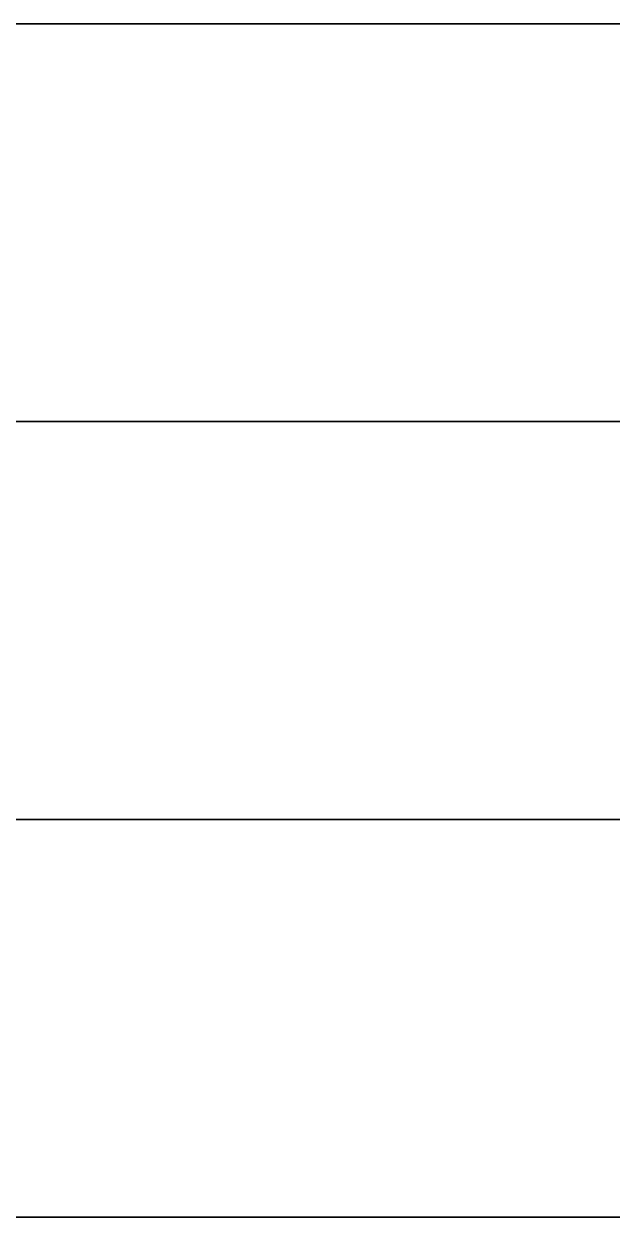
# Model space of a CAD drawing. Header units: metres. Extents: x 350990 to 353010, y 7455300 to 7456700.
# Drawn here: x 351326.7 to 351474.7, y 7455600 to 7455900 of the extents above; entities that cross this region are included whole.
import ezdxf

# ---------------------------------------------------------------- set-up
doc = ezdxf.new("R2010")
doc.units = ezdxf.units.M

msp = doc.modelspace()

# ---------------------------------------------------------------- linework, layer by layer
at = {"layer": 'BOC_M100N'}
msp.add_polyline3d([(351320, 7455900, 1244.158), (351330, 7455900, 1245.421), (351340, 7455900, 1246.59), (351350, 7455900, 1247.665), (351360, 7455900, 1248.656), (351370, 7455900, 1249.581), (351380, 7455900, 1250.466), (351390, 7455900, 1251.338), (351400, 7455900, 1252.227), (351410, 7455900, 1253.159), (351420, 7455900, 1254.155), (351430, 7455900, 1255.23), (351440, 7455900, 1256.39), (351450, 7455900, 1257.63), (351460, 7455900, 1258.939), (351470, 7455900, 1260.298), (351480, 7455900, 1261.681)], dxfattribs=at)
at = {"layer": 'BOC_M200N'}
msp.add_polyline3d([(351320, 7455800, 1240.127), (351330, 7455800, 1242.574), (351340, 7455800, 1245.155), (351350, 7455800, 1247.819), (351360, 7455800, 1250.513), (351370, 7455800, 1253.18), (351380, 7455800, 1255.768), (351390, 7455800, 1258.229), (351400, 7455800, 1260.524), (351410, 7455800, 1262.627), (351420, 7455800, 1264.522), (351430, 7455800, 1266.206), (351440, 7455800, 1267.69), (351450, 7455800, 1268.996), (351460, 7455800, 1270.153), (351470, 7455800, 1271.199), (351480, 7455800, 1272.173)], dxfattribs=at)
at = {"layer": 'BOC_M300N'}
msp.add_polyline3d([(351320, 7455700, 1242.625), (351330, 7455700, 1243.59), (351340, 7455700, 1244.516), (351350, 7455700, 1245.436), (351360, 7455700, 1246.386), (351370, 7455700, 1247.4), (351380, 7455700, 1248.505), (351390, 7455700, 1249.723), (351400, 7455700, 1251.065), (351410, 7455700, 1252.532), (351420, 7455700, 1254.114), (351430, 7455700, 1255.794), (351440, 7455700, 1257.544), (351450, 7455700, 1259.331), (351460, 7455700, 1261.12), (351470, 7455700, 1262.873), (351480, 7455700, 1264.559)], dxfattribs=at)
at = {"layer": 'BOC_M400N'}
msp.add_polyline3d([(351320, 7455600, 1232.943), (351330, 7455600, 1235.64), (351340, 7455600, 1238.47), (351350, 7455600, 1241.375), (351360, 7455600, 1244.297), (351370, 7455600, 1247.184), (351380, 7455600, 1249.989), (351390, 7455600, 1252.674), (351400, 7455600, 1255.21), (351410, 7455600, 1257.578), (351420, 7455600, 1259.768), (351430, 7455600, 1261.781), (351440, 7455600, 1263.62), (351450, 7455600, 1265.293), (351460, 7455600, 1266.811), (351470, 7455600, 1268.182), (351480, 7455600, 1269.412)], dxfattribs=at)
at = {"layer": 'BOLC_M100N'}
msp.add_polyline3d([(351320, 7455900, 1194.962), (351330, 7455900, 1194.99), (351340, 7455900, 1195.548), (351350, 7455900, 1196.635), (351360, 7455900, 1198.226), (351370, 7455900, 1200.284), (351380, 7455900, 1202.757), (351390, 7455900, 1205.587), (351400, 7455900, 1208.717), (351410, 7455900, 1212.086), (351420, 7455900, 1215.638), (351430, 7455900, 1219.315), (351440, 7455900, 1223.058), (351450, 7455900, 1226.806), (351460, 7455900, 1230.49), (351470, 7455900, 1234.042), (351480, 7455900, 1237.392)], dxfattribs=at)
at = {"layer": 'BOLC_M200N'}
msp.add_polyline3d([(351320, 7455800, 1210.452), (351330, 7455800, 1211.728), (351340, 7455800, 1213.306), (351350, 7455800, 1215.135), (351360, 7455800, 1217.156), (351370, 7455800, 1219.304), (351380, 7455800, 1221.516), (351390, 7455800, 1223.736), (351400, 7455800, 1225.917), (351410, 7455800, 1228.021), (351420, 7455800, 1230.022), (351430, 7455800, 1231.903), (351440, 7455800, 1233.651), (351450, 7455800, 1235.258), (351460, 7455800, 1236.716), (351470, 7455800, 1238.02), (351480, 7455800, 1239.166)], dxfattribs=at)
at = {"layer": 'BOLC_M300N'}
msp.add_polyline3d([(351320, 7455700, 1229.947), (351330, 7455700, 1231.471), (351340, 7455700, 1232.936), (351350, 7455700, 1234.273), (351360, 7455700, 1235.42), (351370, 7455700, 1236.319), (351380, 7455700, 1236.925), (351390, 7455700, 1237.209), (351400, 7455700, 1237.158), (351410, 7455700, 1236.78), (351420, 7455700, 1236.097), (351430, 7455700, 1235.151), (351440, 7455700, 1233.993), (351450, 7455700, 1232.682), (351460, 7455700, 1231.283), (351470, 7455700, 1229.861), (351480, 7455700, 1228.476)], dxfattribs=at)
at = {"layer": 'BOLC_M400N'}
msp.add_polyline3d([(351320, 7455600, 1218.241), (351330, 7455600, 1220.36), (351340, 7455600, 1222.262), (351350, 7455600, 1223.881), (351360, 7455600, 1225.166), (351370, 7455600, 1226.081), (351380, 7455600, 1226.605), (351390, 7455600, 1226.737), (351400, 7455600, 1226.494), (351410, 7455600, 1225.911), (351420, 7455600, 1225.036), (351430, 7455600, 1223.932), (351440, 7455600, 1222.672), (351450, 7455600, 1221.331), (351460, 7455600, 1219.985), (351470, 7455600, 1218.708), (351480, 7455600, 1217.563)], dxfattribs=at)
at = {"layer": 'BOX_M100N'}
msp.add_polyline3d([(351320, 7455900, 1181.141), (351330, 7455900, 1181.56), (351340, 7455900, 1182.097), (351350, 7455900, 1182.78), (351360, 7455900, 1183.642), (351370, 7455900, 1184.718), (351380, 7455900, 1186.04), (351390, 7455900, 1187.637), (351400, 7455900, 1189.53), (351410, 7455900, 1191.734), (351420, 7455900, 1194.247), (351430, 7455900, 1197.053), (351440, 7455900, 1200.113), (351450, 7455900, 1203.366), (351460, 7455900, 1206.731), (351470, 7455900, 1210.111), (351480, 7455900, 1213.4)], dxfattribs=at)
at = {"layer": 'BOX_M200N'}
msp.add_polyline3d([(351320, 7455800, 1204.057), (351330, 7455800, 1205.728), (351340, 7455800, 1207.306), (351350, 7455800, 1209.135), (351360, 7455800, 1211.156), (351370, 7455800, 1213.304), (351380, 7455800, 1214.531), (351390, 7455800, 1214.802), (351400, 7455800, 1214.744), (351410, 7455800, 1214.448), (351420, 7455800, 1214.011), (351430, 7455800, 1213.533), (351440, 7455800, 1213.104), (351450, 7455800, 1212.797), (351460, 7455800, 1212.663), (351470, 7455800, 1212.733), (351480, 7455800, 1213.016)], dxfattribs=at)
at = {"layer": 'BOX_M300N'}
msp.add_polyline3d([(351320, 7455700, 1223.947), (351330, 7455700, 1225.471), (351340, 7455700, 1226.936), (351350, 7455700, 1228.273), (351360, 7455700, 1229.42), (351370, 7455700, 1230.319), (351380, 7455700, 1230.925), (351390, 7455700, 1231.209), (351400, 7455700, 1231.158), (351410, 7455700, 1228.874), (351420, 7455700, 1224.319), (351430, 7455700, 1219.446), (351440, 7455700, 1214.474), (351450, 7455700, 1209.613), (351460, 7455700, 1205.05), (351470, 7455700, 1200.945), (351480, 7455700, 1197.418)], dxfattribs=at)
at = {"layer": 'BOX_M400N'}
msp.add_polyline3d([(351320, 7455600, 1186.627), (351330, 7455600, 1190.061), (351340, 7455600, 1192.996), (351350, 7455600, 1195.287), (351360, 7455600, 1196.835), (351370, 7455600, 1197.592), (351380, 7455600, 1197.561), (351390, 7455600, 1196.799), (351400, 7455600, 1195.411), (351410, 7455600, 1193.542), (351420, 7455600, 1191.368), (351430, 7455600, 1189.08), (351440, 7455600, 1186.874), (351450, 7455600, 1184.933), (351460, 7455600, 1183.417), (351470, 7455600, 1182.45), (351480, 7455600, 1182.115)], dxfattribs=at)
at = {"layer": 'PHY_M100N'}
msp.add_polyline3d([(351476.231, 7455900, 850), (351470, 7455900, 847.273), (351460, 7455900, 840.749), (351459.17, 7455900, 840), (351450, 7455900, 831.712), (351448.477, 7455900, 830), (351440, 7455900, 820.512), (351439.501, 7455900, 820), (351431.567, 7455900, 810), (351430, 7455900, 808.083), (351423.492, 7455900, 800), (351420, 7455900, 795.766), (351413.213, 7455900, 790), (351410, 7455900, 786.468), (351405.617, 7455900, 790), (351408.293, 7455900, 800), (351410, 7455900, 807.592), (351410.595, 7455900, 810), (351412.725, 7455900, 820), (351414.726, 7455900, 830), (351416.803, 7455900, 840), (351419.182, 7455900, 850), (351420, 7455900, 852.915), (351421.962, 7455900, 860), (351425.312, 7455900, 870), (351429.492, 7455900, 880), (351430, 7455900, 881.024), (351433.899, 7455900, 890), (351438.942, 7455900, 900), (351440, 7455900, 901.876), (351443.845, 7455900, 910), (351448.943, 7455900, 920), (351450, 7455900, 921.979), (351453.649, 7455900, 930), (351458.273, 7455900, 940), (351460, 7455900, 943.762), (351462.554, 7455900, 950), (351466.545, 7455900, 960), (351470, 7455900, 969.101), (351470.323, 7455900, 970), (351473.704, 7455900, 980), (351476.842, 7455900, 990)], dxfattribs=at)
at = {"layer": 'PHY_M200N'}
msp.add_polyline3d([(351480, 7455800, 801.937), (351470, 7455800, 800.653), (351467.836, 7455800, 800), (351460, 7455800, 797.626), (351450, 7455800, 792.199), (351447.176, 7455800, 790), (351440, 7455800, 784.392), (351435.4, 7455800, 780), (351430, 7455800, 774.865), (351422.697, 7455800, 780), (351423.782, 7455800, 790), (351425.445, 7455800, 800), (351427.379, 7455800, 810), (351429.716, 7455800, 820), (351430, 7455800, 821.015), (351432.638, 7455800, 830), (351436.122, 7455800, 840), (351440, 7455800, 849.507), (351440.199, 7455800, 850), (351444.702, 7455800, 860), (351449.607, 7455800, 870), (351450, 7455800, 870.754), (351454.499, 7455800, 880), (351459.439, 7455800, 890), (351460, 7455800, 891.136), (351464.033, 7455800, 900), (351468.391, 7455800, 910), (351470, 7455800, 913.924), (351472.336, 7455800, 920), (351475.854, 7455800, 930)], dxfattribs=at)
at = {"layer": 'PHY_M300N'}
msp.add_polyline3d([(351480, 7455700, 788.082), (351470, 7455700, 787.923), (351460, 7455700, 786.097), (351450, 7455700, 782.966), (351442.095, 7455700, 780), (351440, 7455700, 779.167), (351430, 7455700, 775.312), (351421.343, 7455700, 780), (351423.94, 7455700, 790), (351428.12, 7455700, 800), (351430, 7455700, 803.538), (351433.866, 7455700, 810), (351440, 7455700, 818.533), (351441.138, 7455700, 820), (351449.888, 7455700, 830), (351450, 7455700, 830.117), (351459.453, 7455700, 840), (351460, 7455700, 840.549), (351468.967, 7455700, 850), (351470, 7455700, 851.09), (351477.84, 7455700, 860)], dxfattribs=at)
at = {"layer": 'PHY_M400N'}
msp.add_polyline3d([(351478.771, 7455600, 740), (351471.546, 7455600, 730), (351470, 7455600, 727.669), (351464.431, 7455600, 720), (351460, 7455600, 713.271), (351457.137, 7455600, 710), (351450, 7455600, 701.033), (351448.381, 7455600, 700), (351440, 7455600, 694.225), (351430, 7455600, 696.873), (351428.345, 7455600, 700), (351423.709, 7455600, 710), (351420, 7455600, 718.128), (351419.217, 7455600, 720), (351415.61, 7455600, 730), (351412.764, 7455600, 740), (351411.011, 7455600, 750), (351410.7, 7455600, 760), (351412.184, 7455600, 770), (351415.802, 7455600, 780), (351420, 7455600, 787.032), (351422.325, 7455600, 790), (351430, 7455600, 797.118), (351434.116, 7455600, 800), (351440, 7455600, 803.361), (351450, 7455600, 807.894), (351455.496, 7455600, 810), (351460, 7455600, 811.561), (351470, 7455600, 814.869), (351480, 7455600, 818.504)], dxfattribs=at)
at = {"layer": 'PRO_M100N'}
for points in [[(351480, 7455900, 290.011), (351470, 7455900, 290.011), (351460, 7455900, 290.011), (351450, 7455900, 290.011), (351440, 7455900, 290.011), (351430, 7455900, 290.011), (351420, 7455900, 290.011), (351410, 7455900, 290.011), (351400, 7455900, 290.011), (351390, 7455900, 290.011), (351380, 7455900, 290.012), (351370, 7455900, 290.012), (351360, 7455900, 290.012), (351350, 7455900, 290.012), (351340, 7455900, 290.012), (351330, 7455900, 290.012), (351320, 7455900, 290.012)], [(351322.785, 7455900, 1250), (351330, 7455900, 1250.425), (351340, 7455900, 1251.141), (351350, 7455900, 1251.985), (351360, 7455900, 1252.956), (351370, 7455900, 1254.052), (351380, 7455900, 1255.268), (351390, 7455900, 1256.599), (351400, 7455900, 1258.038), (351410, 7455900, 1259.577), (351412.595, 7455900, 1260), (351420, 7455900, 1261.206), (351430, 7455900, 1262.914), (351440, 7455900, 1264.689), (351450, 7455900, 1266.519), (351460, 7455900, 1268.389), (351468.494, 7455900, 1270), (351470, 7455900, 1270.286), (351480, 7455900, 1272.194)]]:
    msp.add_polyline3d(points, dxfattribs=at)
at = {"layer": 'PRO_M200N'}
for points in [[(351480, 7455800, 290.011), (351470, 7455800, 290.011), (351460, 7455800, 290.011), (351450, 7455800, 290.011), (351440, 7455800, 290.011), (351430, 7455800, 290.011), (351420, 7455800, 290.011), (351410, 7455800, 290.011), (351400, 7455800, 290.011), (351390, 7455800, 290.011), (351380, 7455800, 290.011), (351370, 7455800, 290.012), (351360, 7455800, 290.012), (351350, 7455800, 290.012), (351340, 7455800, 290.012), (351330, 7455800, 290.012), (351320, 7455800, 290.012)], [(351320, 7455800, 1255.098), (351330, 7455800, 1256.383), (351340, 7455800, 1257.707), (351350, 7455800, 1259.066), (351356.708, 7455800, 1260), (351360, 7455800, 1260.458), (351370, 7455800, 1261.882), (351380, 7455800, 1263.333), (351390, 7455800, 1264.81), (351400, 7455800, 1266.311), (351410, 7455800, 1267.831), (351420, 7455800, 1269.368), (351424.073, 7455800, 1270), (351430, 7455800, 1270.919), (351440, 7455800, 1272.48), (351450, 7455800, 1274.047), (351460, 7455800, 1275.616), (351470, 7455800, 1277.183), (351480, 7455800, 1278.742)]]:
    msp.add_polyline3d(points, dxfattribs=at)
at = {"layer": 'PRO_M300N'}
for points in [[(351480, 7455700, 290.012), (351470, 7455700, 290.012), (351460, 7455700, 290.012), (351450, 7455700, 290.012), (351440, 7455700, 290.012), (351430, 7455700, 290.012), (351420, 7455700, 290.012), (351410, 7455700, 290.012), (351400, 7455700, 290.012), (351390, 7455700, 290.012), (351380, 7455700, 290.012), (351370, 7455700, 290.012), (351360, 7455700, 290.012), (351350, 7455700, 290.012), (351340, 7455700, 290.012), (351330, 7455700, 290.013), (351320, 7455700, 290.013)], [(351320, 7455700, 1254.667), (351330, 7455700, 1255.917), (351340, 7455700, 1257.163), (351350, 7455700, 1258.403), (351360, 7455700, 1259.634), (351362.996, 7455700, 1260), (351370, 7455700, 1260.856), (351380, 7455700, 1262.067), (351390, 7455700, 1263.267), (351400, 7455700, 1264.456), (351410, 7455700, 1265.635), (351420, 7455700, 1266.806), (351430, 7455700, 1267.969), (351440, 7455700, 1269.128), (351447.542, 7455700, 1270), (351450, 7455700, 1270.284), (351460, 7455700, 1271.44), (351470, 7455700, 1272.598), (351480, 7455700, 1273.761)]]:
    msp.add_polyline3d(points, dxfattribs=at)
at = {"layer": 'PRO_M400N'}
for points in [[(351480, 7455600, 290.013), (351470, 7455600, 290.013), (351460, 7455600, 290.013), (351450, 7455600, 290.013), (351440, 7455600, 290.013), (351430, 7455600, 290.013), (351420, 7455600, 290.013), (351410, 7455600, 290.013), (351400, 7455600, 290.013), (351390, 7455600, 290.013), (351380, 7455600, 290.013), (351370, 7455600, 290.013), (351360, 7455600, 290.013), (351350, 7455600, 290.013), (351340, 7455600, 290.013), (351330, 7455600, 290.014), (351320, 7455600, 290.014)], [(351320, 7455600, 1222.476), (351330, 7455600, 1229.53), (351330.521, 7455600, 1230), (351340, 7455600, 1239.27), (351340.609, 7455600, 1240), (351350, 7455600, 1249.951), (351350.196, 7455600, 1250), (351360, 7455600, 1252.01), (351370, 7455600, 1254.054), (351380, 7455600, 1256.076), (351390, 7455600, 1258.059), (351400, 7455600, 1259.986), (351400.078, 7455600, 1260), (351410, 7455600, 1261.842), (351420, 7455600, 1263.614), (351430, 7455600, 1265.29), (351440, 7455600, 1266.859), (351450, 7455600, 1268.312), (351460, 7455600, 1269.642), (351462.979, 7455600, 1270), (351470, 7455600, 1270.844), (351480, 7455600, 1271.915)]]:
    msp.add_polyline3d(points, dxfattribs=at)
at = {"layer": 'TOH_M100N'}
msp.add_polyline3d([(351320, 7455900, 1155.195), (351330, 7455900, 1154.726), (351340, 7455900, 1154.086), (351350, 7455900, 1153.388), (351360, 7455900, 1152.753), (351370, 7455900, 1152.312), (351380, 7455900, 1152.187), (351390, 7455900, 1152.495), (351400, 7455900, 1153.334), (351410, 7455900, 1154.779), (351420, 7455900, 1156.87), (351430, 7455900, 1159.606), (351440, 7455900, 1162.93), (351450, 7455900, 1166.733), (351460, 7455900, 1170.85), (351470, 7455900, 1175.077), (351480, 7455900, 1179.186)], dxfattribs=at)
at = {"layer": 'TOH_M200N'}
msp.add_polyline3d([(351320, 7455800, 1177.704), (351330, 7455800, 1179.456), (351340, 7455800, 1180.607), (351350, 7455800, 1181.541), (351360, 7455800, 1182.255), (351370, 7455800, 1182.759), (351380, 7455800, 1182.093), (351390, 7455800, 1180.317), (351400, 7455800, 1178.163), (351410, 7455800, 1175.823), (351420, 7455800, 1173.49), (351430, 7455800, 1171.34), (351440, 7455800, 1169.518), (351450, 7455800, 1168.123), (351460, 7455800, 1167.205), (351470, 7455800, 1166.762), (351480, 7455800, 1166.755)], dxfattribs=at)
at = {"layer": 'TOH_M300N'}
msp.add_polyline3d([(351320, 7455700, 1172.343), (351330, 7455700, 1174.582), (351340, 7455700, 1177.077), (351350, 7455700, 1179.705), (351360, 7455700, 1182.334), (351370, 7455700, 1184.824), (351380, 7455700, 1187.05), (351390, 7455700, 1188.898), (351400, 7455700, 1190.285), (351410, 7455700, 1189.251), (351420, 7455700, 1185.712), (351430, 7455700, 1181.589), (351440, 7455700, 1177.087), (351450, 7455700, 1172.41), (351460, 7455700, 1167.753), (351470, 7455700, 1163.287), (351480, 7455700, 1159.154)], dxfattribs=at)
at = {"layer": 'TOH_M400N'}
msp.add_polyline3d([(351320, 7455600, 1128.907), (351330, 7455600, 1134.461), (351340, 7455600, 1140.219), (351350, 7455600, 1145.873), (351360, 7455600, 1151.131), (351370, 7455600, 1155.736), (351380, 7455600, 1159.483), (351390, 7455600, 1162.23), (351400, 7455600, 1163.911), (351410, 7455600, 1164.531), (351420, 7455600, 1164.173), (351430, 7455600, 1162.98), (351440, 7455600, 1161.149), (351450, 7455600, 1158.911), (351460, 7455600, 1156.511), (351470, 7455600, 1154.191), (351480, 7455600, 1152.172)], dxfattribs=at)
at = {"layer": 'TOPO_M100N'}
msp.add_polyline3d([(351320, 7455900, 1249.836), (351330, 7455900, 1250.425), (351340, 7455900, 1251.141), (351350, 7455900, 1251.985), (351360, 7455900, 1252.956), (351370, 7455900, 1254.052), (351380, 7455900, 1255.268), (351390, 7455900, 1256.599), (351400, 7455900, 1258.038), (351410, 7455900, 1259.577), (351420, 7455900, 1261.206), (351430, 7455900, 1262.914), (351440, 7455900, 1264.689), (351450, 7455900, 1266.519), (351460, 7455900, 1268.389), (351470, 7455900, 1270.286), (351480, 7455900, 1272.194)], dxfattribs=at)
at = {"layer": 'TOPO_M200N'}
msp.add_polyline3d([(351320, 7455800, 1255.098), (351330, 7455800, 1256.383), (351340, 7455800, 1257.707), (351350, 7455800, 1259.066), (351360, 7455800, 1260.458), (351370, 7455800, 1261.882), (351380, 7455800, 1263.333), (351390, 7455800, 1264.81), (351400, 7455800, 1266.311), (351410, 7455800, 1267.831), (351420, 7455800, 1269.368), (351430, 7455800, 1270.919), (351440, 7455800, 1272.48), (351450, 7455800, 1274.047), (351460, 7455800, 1275.616), (351470, 7455800, 1277.183), (351480, 7455800, 1278.742)], dxfattribs=at)
at = {"layer": 'TOPO_M300N'}
msp.add_polyline3d([(351320, 7455700, 1254.667), (351330, 7455700, 1255.917), (351340, 7455700, 1257.163), (351350, 7455700, 1258.403), (351360, 7455700, 1259.634), (351370, 7455700, 1260.856), (351380, 7455700, 1262.067), (351390, 7455700, 1263.267), (351400, 7455700, 1264.456), (351410, 7455700, 1265.635), (351420, 7455700, 1266.806), (351430, 7455700, 1267.969), (351440, 7455700, 1269.128), (351450, 7455700, 1270.284), (351460, 7455700, 1271.44), (351470, 7455700, 1272.598), (351480, 7455700, 1273.761)], dxfattribs=at)
at = {"layer": 'TOPO_M400N'}
msp.add_polyline3d([(351320, 7455600, 1243.955), (351330, 7455600, 1245.915), (351340, 7455600, 1247.922), (351350, 7455600, 1249.96), (351360, 7455600, 1252.01), (351370, 7455600, 1254.054), (351380, 7455600, 1256.076), (351390, 7455600, 1258.059), (351400, 7455600, 1259.986), (351410, 7455600, 1261.842), (351420, 7455600, 1263.614), (351430, 7455600, 1265.29), (351440, 7455600, 1266.859), (351450, 7455600, 1268.312), (351460, 7455600, 1269.642), (351470, 7455600, 1270.844), (351480, 7455600, 1271.915)], dxfattribs=at)

doc.saveas('drawing.dxf')
